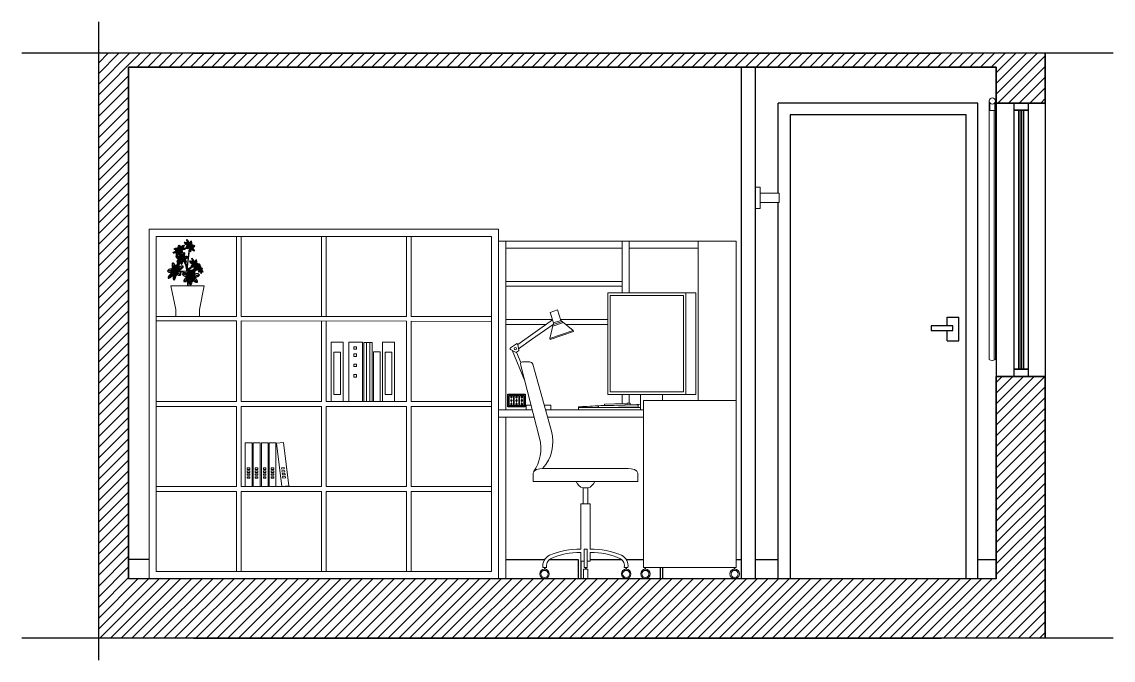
# Model space of a CAD drawing. Header units: millimetres. Extents: x 743 to 1845, y 1149 to 2111.
# Drawn here: x 1302.8 to 1761.7, y 1842.7 to 2111.1 of the extents above; entities that cross this region are included whole.
import ezdxf

# ---------------------------------------------------------------- set-up
doc = ezdxf.new("R2010")
doc.units = ezdxf.units.MM
for name, color, linetype, lineweight in [('arredo', 8, 'Continuous', 18), ('finestre', 130, 'Continuous', 35), ('MURI', 7, 'Continuous', 35), ('muri sottili', 161, 'Continuous', 25)]:
    doc.layers.add(name, color=color, linetype=linetype, lineweight=lineweight)
for name, color, linetype in [('IMPIANTO', 2, 'Continuous'), ('linee tratteggio', 6, 'Continuous'), ('pavimento', 51, 'Continuous'), ('PIANTE', 94, 'Continuous'), ('porte', 150, 'Continuous'), ('tessuti', 31, 'Continuous')]:
    doc.layers.add(name, color=color, linetype=linetype)

msp = doc.modelspace()

# ---------------------------------------------------------------- hatches: boundary and pattern name
at = {"layer": 'MURI'}
h = msp.add_hatch(dxfattribs=at)
h.set_pattern_fill('ANSI31', color=256)
h.paths.add_polyline_path([(1733.12, 1962.02), (1712.58, 1962.02), (1712.58, 1876.95), (1605.47, 1876.97), (1605.47, 1876.94), (1603.24, 1876.94), (1503.24, 1876.98), (1503.24, 1876.94), (1356.24, 1876.94), (1347.58, 1877.04), (1347.58, 2092.08), (1712.58, 2092.08), (1712.58, 2076.97), (1733.12, 2076.97), (1733.12, 2097.92), (1334.95, 2097.92), (1334.95, 1851.94), (1733.12, 1851.94)])

# ---------------------------------------------------------------- linework, layer by layer
at = {"layer": 'arredo', "lineweight": 20, "transparency": 33554687}
for p, q in [((1712.08, 2078.41), (1712.58, 2078.41)), ((1712.19, 2077.48), (1712.58, 2077.48))]:
    msp.add_line(p, q, dxfattribs=at)
at = {"layer": 'arredo'}
for p, q in [((1611.27, 2041.63), (1611.27, 2032.63)), ((1613.27, 2041.63), (1611.27, 2041.63)), ((1613.27, 2032.63), (1613.27, 2041.63)), ((1613.27, 2039.13), (1621.27, 2039.13)), ((1621.27, 2039.13), (1621.27, 2035.13)), ((1621.27, 2035.13), (1613.27, 2035.13)), ((1611.27, 2032.63), (1613.27, 2032.63)), ((1356.24, 2023.94), (1356.24, 2014.44)), ((1367.58, 2023.94), (1356.24, 2023.94)), ((1367.58, 2020.94), (1359.24, 2020.94)), ((1359.24, 2020.94), (1359.24, 2014.44)), ((1503.24, 2023.94), (1367.58, 2023.94)), ((1500.24, 2020.94), (1367.58, 2020.94)), ((1394.99, 2020.94), (1392.99, 2020.94)), ((1392.99, 2020.94), (1392.99, 1987.19)), ((1428.74, 2020.94), (1394.99, 2020.94)), ((1394.99, 2020.94), (1394.99, 1987.19)), ((1430.74, 2020.94), (1428.74, 2020.94)), ((1428.74, 2020.94), (1428.74, 1987.19)), ((1464.49, 2020.94), (1430.74, 2020.94)), ((1430.74, 2020.94), (1430.74, 1987.19)), ((1466.49, 2020.94), (1464.49, 2020.94)), ((1464.49, 2020.94), (1464.49, 1987.19)), ((1500.24, 2020.94), (1466.49, 2020.94)), ((1466.49, 2020.94), (1466.49, 1987.19)), ((1500.24, 1879.94), (1500.24, 2020.94)), ((1500.24, 2020.94), (1500.24, 1987.19)), ((1503.24, 2018.94), (1503.24, 2023.94)), ((1503.24, 1876.94), (1503.24, 2018.94)), ((1503.24, 2018.94), (1564.24, 2018.94)), ((1503.24, 2018.94), (1503.24, 2015.94)), ((1506.24, 1947.94), (1506.24, 2018.94)), ((1506.24, 2015.94), (1555.24, 2015.94)), ((1555.24, 2018.94), (1555.24, 1997.12)), ((1558.24, 2018.94), (1558.24, 1997.12)), ((1558.24, 2015.94), (1587.24, 2015.94)), ((1564.24, 2018.94), (1603.24, 2018.94)), ((1603.24, 2018.94), (1587.24, 2018.94)), ((1587.24, 2018.94), (1587.24, 1951.94)), ((1603.24, 1881.62), (1603.24, 2018.94)), ((1356.24, 2014.44), (1356.24, 1876.94)), ((1359.24, 2014.44), (1359.24, 1879.94)), ((1506.24, 1999.94), (1506.24, 2001.94)), ((1506.24, 2001.94), (1555.24, 2001.94)), ((1365.46, 2000.19), (1379.46, 2000.19)), ((1367.46, 1990.19), (1365.46, 2000.19)), ((1377.46, 1990.19), (1379.46, 2000.19)), ((1555.24, 1999.94), (1506.24, 1999.94)), ((1550.2, 1955.5), (1550.2, 1996.12)), ((1550.2, 1996.12), (1581, 1996.12)), ((1581, 1996.12), (1581, 1955.5)), ((1367.46, 1987.19), (1367.46, 1990.19)), ((1377.46, 1987.19), (1377.46, 1990.19)), ((1500.24, 1991.69), (1500.24, 1989.69)), ((1524.92, 1988.95), (1528.01, 1989.98)), ((1526.4, 1984.54), (1524.92, 1988.95)), ((1529.49, 1985.57), (1528.01, 1989.98)), ((1392.99, 1987.19), (1359.24, 1987.19)), ((1392.99, 1985.38), (1359.24, 1985.44)), ((1367.46, 1987.19), (1377.46, 1987.19)), ((1392.99, 1985.38), (1392.99, 1951.44)), ((1464.49, 1987.19), (1394.99, 1987.19)), ((1464.49, 1985.25), (1394.99, 1985.38)), ((1394.99, 1985.38), (1394.99, 1951.44)), ((1428.74, 1985.32), (1428.74, 1951.44)), ((1430.74, 1985.31), (1430.74, 1951.44)), ((1464.49, 1985.25), (1464.49, 1951.44)), ((1500.24, 1987.19), (1466.49, 1987.19)), ((1500.24, 1985.19), (1466.49, 1985.25)), ((1466.49, 1985.25), (1466.49, 1951.44)), ((1500.24, 1987.19), (1500.24, 1985.19)), ((1500.24, 1985.19), (1500.24, 1951.44)), ((1525.93, 1985.94), (1506.24, 1985.94)), ((1506.24, 1983.94), (1506.24, 1980.94)), ((1523.36, 1983.94), (1506.24, 1983.94)), ((1525.98, 1985.78), (1511.3, 1975.47)), ((1526.24, 1983.87), (1517.05, 1977.53)), ((1524.85, 1978.02), (1526.4, 1984.54)), ((1526.08, 1983.21), (1530.54, 1984.7)), ((1526.24, 1983.87), (1530.01, 1985.13)), ((1526.4, 1984.54), (1529.49, 1985.57)), ((1549.2, 1985.94), (1529.36, 1985.94)), ((1534.65, 1981.29), (1529.49, 1985.57)), ((1549.2, 1983.94), (1531.45, 1983.94)), ((1524.85, 1978.02), (1534.65, 1981.29)), ((1524.98, 1977.63), (1534.78, 1980.9)), ((1534.65, 1981.29), (1534.78, 1980.9)), ((1432.88, 1976.45), (1437.92, 1976.45)), ((1432.88, 1951.44), (1432.88, 1976.45)), ((1437.92, 1976.45), (1437.92, 1951.44)), ((1440.26, 1976.47), (1446.03, 1976.47)), ((1440.26, 1951.44), (1440.26, 1976.47)), ((1442.42, 1973.45), (1442.42, 1974.53)), ((1442.42, 1974.53), (1443.5, 1974.53)), ((1443.5, 1974.53), (1443.5, 1973.45)), ((1446.03, 1976.47), (1446.03, 1951.44)), ((1446.64, 1976.25), (1449.07, 1976.25)), ((1446.64, 1951.44), (1446.64, 1976.25)), ((1447.71, 1976.25), (1450.14, 1976.25)), ((1447.71, 1951.44), (1447.71, 1976.25)), ((1449.07, 1976.25), (1449.07, 1951.44)), ((1450.14, 1976.25), (1450.14, 1951.44)), ((1454.45, 1976.45), (1459.49, 1976.45)), ((1454.45, 1951.44), (1454.45, 1976.45)), ((1459.49, 1976.45), (1459.49, 1951.44)), ((1508.21, 1973.99), (1510.76, 1975.8)), ((1511.74, 1973.12), (1511.3, 1975.47)), ((1517.05, 1977.53), (1511.64, 1973.67)), ((1524.98, 1977.63), (1524.85, 1978.02)), ((1433.98, 1972.3), (1436.81, 1972.3)), ((1433.98, 1954.43), (1433.98, 1972.3)), ((1436.81, 1972.3), (1436.81, 1954.43)), ((1443.5, 1973.45), (1442.42, 1973.45)), ((1442.42, 1970.4), (1442.42, 1971.48)), ((1442.42, 1971.48), (1443.5, 1971.48)), ((1443.5, 1970.4), (1442.42, 1970.4)), ((1443.5, 1971.48), (1443.5, 1970.4)), ((1450.65, 1972.38), (1453.49, 1972.38)), ((1450.65, 1951.44), (1450.65, 1972.38)), ((1450.97, 1972.38), (1453.39, 1972.38)), ((1453.49, 1972.38), (1453.49, 1951.44)), ((1455.56, 1972.3), (1458.39, 1972.3)), ((1455.56, 1954.43), (1455.56, 1972.3)), ((1458.39, 1972.3), (1458.39, 1954.43)), ((1510.42, 1972.18), (1508.24, 1973.42)), ((1508.92, 1973.03), (1514.19, 1960.46)), ((1511.61, 1972.78), (1510.78, 1972.2)), ((1510.79, 1972.2), (1512.59, 1967.9)), ((1442.42, 1966.18), (1442.42, 1967.26)), ((1442.42, 1967.26), (1443.5, 1967.26)), ((1443.5, 1966.18), (1442.42, 1966.18)), ((1443.5, 1967.26), (1443.5, 1966.18)), ((1512.34, 1967.66), (1512.34, 1967.66)), ((1520.45, 1936.04), (1512.59, 1966.69)), ((1513.34, 1968.16), (1516.34, 1968.16)), ((1517.61, 1967.2), (1525.51, 1939.06)), ((1442.42, 1961.78), (1442.42, 1962.86)), ((1442.42, 1962.86), (1443.5, 1962.86)), ((1443.5, 1961.78), (1442.42, 1961.78)), ((1443.5, 1962.86), (1443.5, 1961.78)), ((1500.24, 1960.44), (1500.24, 1958.44)), ((1550.2, 1955.5), (1581, 1955.5)), ((1392.99, 1951.44), (1359.24, 1951.44)), ((1428.74, 1951.44), (1394.99, 1951.44)), ((1464.49, 1951.44), (1430.74, 1951.44)), ((1437.92, 1951.44), (1432.88, 1951.44)), ((1436.81, 1954.43), (1433.98, 1954.43)), ((1446.03, 1951.44), (1440.26, 1951.44)), ((1449.07, 1951.44), (1446.64, 1951.44)), ((1450.14, 1951.44), (1447.71, 1951.44)), ((1453.49, 1951.44), (1450.65, 1951.44)), ((1459.49, 1951.44), (1454.45, 1951.44)), ((1458.39, 1954.43), (1455.56, 1954.43)), ((1500.24, 1951.44), (1466.49, 1951.44)), ((1500.24, 1951.44), (1500.24, 1949.44)), ((1556.52, 1950.71), (1547.83, 1950.41)), ((1555.24, 1954.5), (1555.24, 1950.67)), ((1556.52, 1950.71), (1556.52, 1950.01)), ((1558.54, 1950.77), (1557.24, 1950.74)), ((1557.24, 1950.74), (1557.24, 1950.03)), ((1558.24, 1954.5), (1558.24, 1950.76)), ((1558.54, 1950.77), (1558.54, 1950.05)), ((1564.24, 1881.62), (1564.24, 1951.94)), ((1564.24, 1951.94), (1603.24, 1951.94)), ((1392.99, 1949.44), (1359.24, 1949.44)), ((1392.99, 1949.44), (1392.99, 1915.69)), ((1428.74, 1949.44), (1394.99, 1949.44)), ((1394.99, 1949.44), (1394.99, 1915.69)), ((1428.74, 1949.44), (1428.74, 1915.69)), ((1464.49, 1949.44), (1430.74, 1949.44)), ((1430.74, 1949.44), (1430.74, 1915.69)), ((1464.49, 1949.44), (1464.49, 1915.69)), ((1500.24, 1949.44), (1466.49, 1949.44)), ((1466.49, 1949.44), (1466.49, 1915.69)), ((1500.24, 1949.44), (1500.24, 1915.69)), ((1517.4, 1947.94), (1503.24, 1947.94)), ((1503.24, 1947.94), (1503.24, 1944.94)), ((1503.24, 1947.94), (1506.24, 1947.94)), ((1506.24, 1947.94), (1506.24, 1949.94)), ((1514.85, 1947.94), (1514.85, 1949.94)), ((1514.85, 1949.94), (1516.89, 1949.94)), ((1522.46, 1949.94), (1525.19, 1949.94)), ((1564.24, 1947.94), (1523.02, 1947.94)), ((1525.19, 1949.94), (1525.19, 1947.94)), ((1536.82, 1948.99), (1545.2, 1948.99)), ((1536.82, 1948.99), (1536.82, 1947.94)), ((1545.2, 1948.99), (1545.2, 1949.71)), ((1545.33, 1948.99), (1545.33, 1949.72)), ((1562.01, 1949.27), (1545.33, 1948.99)), ((1560.45, 1948.99), (1545.33, 1948.99)), ((1562.94, 1948.99), (1545.33, 1948.99)), ((1547.83, 1950.41), (1547.83, 1949.77)), ((1559.84, 1950.07), (1562.94, 1950.43)), ((1562.01, 1950.1), (1562.01, 1949.27)), ((1562.94, 1950.43), (1562.94, 1947.94)), ((1503.24, 1944.94), (1518.17, 1944.94)), ((1506.24, 1944.94), (1506.24, 1876.94)), ((1523.86, 1944.94), (1564.24, 1944.94)), ((1399.65, 1934.08), (1396.73, 1934.08)), ((1396.73, 1934.08), (1396.73, 1915.69)), ((1399.65, 1915.69), (1399.65, 1934.08)), ((1403.03, 1934.08), (1400.11, 1934.08)), ((1400.11, 1934.08), (1400.11, 1915.69)), ((1403.03, 1915.69), (1403.03, 1934.08)), ((1406.41, 1934.08), (1403.49, 1934.08)), ((1403.49, 1934.08), (1403.49, 1915.69)), ((1406.41, 1915.69), (1406.41, 1934.08)), ((1409.64, 1934.08), (1406.72, 1934.08)), ((1406.72, 1934.08), (1406.72, 1915.69)), ((1409.64, 1915.69), (1409.64, 1934.08)), ((1412.81, 1934.29), (1409.91, 1933.95)), ((1409.91, 1933.95), (1412.08, 1915.69)), ((1414.98, 1916.03), (1412.81, 1934.29)), ((1500.24, 1929.19), (1500.24, 1927.19)), ((1557.8, 1923.3), (1521.8, 1923.3)), ((1517.8, 1917.8), (1517.8, 1921.3)), ((1561.8, 1921.3), (1561.8, 1917.8)), ((1392.99, 1915.69), (1359.24, 1915.69)), ((1428.74, 1915.69), (1394.99, 1915.69)), ((1396.73, 1915.69), (1399.65, 1915.69)), ((1400.11, 1915.69), (1403.03, 1915.69)), ((1403.49, 1915.69), (1406.41, 1915.69)), ((1406.72, 1915.69), (1409.64, 1915.69)), ((1412.08, 1915.69), (1414.98, 1916.03)), ((1464.49, 1915.69), (1430.74, 1915.69)), ((1500.24, 1915.69), (1466.49, 1915.69)), ((1500.24, 1915.69), (1500.24, 1913.69)), ((1517.8, 1917.8), (1561.8, 1917.8)), ((1541.8, 1917.8), (1537.8, 1917.8)), ((1540.8, 1915.13), (1538.8, 1915.13)), ((1538.8, 1915.13), (1538.8, 1908.41)), ((1540.8, 1908.41), (1540.8, 1915.13)), ((1561.8, 1917.8), (1541.8, 1917.8)), ((1561.8, 1917.8), (1559.3, 1917.8)), ((1392.99, 1913.69), (1359.24, 1913.69)), ((1392.99, 1913.69), (1392.99, 1879.94)), ((1428.74, 1913.69), (1394.99, 1913.69)), ((1394.99, 1913.69), (1394.99, 1879.94)), ((1428.74, 1913.69), (1428.74, 1879.94)), ((1464.49, 1913.69), (1430.74, 1913.69)), ((1430.74, 1913.69), (1430.74, 1879.94)), ((1464.49, 1913.69), (1464.49, 1879.94)), ((1500.24, 1913.69), (1466.49, 1913.69)), ((1466.49, 1913.69), (1466.49, 1879.94)), ((1537.8, 1908.41), (1537.8, 1889.42)), ((1541.8, 1908.41), (1537.8, 1908.41)), ((1541.8, 1908.41), (1539.8, 1908.41)), ((1541.8, 1908.41), (1540.8, 1908.41)), ((1541.8, 1908.41), (1541.8, 1889.42)), ((1537.8, 1887.94), (1537.8, 1884.4)), ((1539.27, 1889.42), (1539.27, 1881.62)), ((1539.27, 1889.42), (1540.54, 1889.42)), ((1540.54, 1881.62), (1540.54, 1889.42)), ((1541.8, 1887.94), (1541.8, 1884.4)), ((1537.8, 1884.4), (1539.27, 1884.4)), ((1540.54, 1884.4), (1541.8, 1884.4)), ((1500.24, 1879.94), (1359.24, 1879.94)), ((1503.24, 1876.94), (1503.24, 1879.94)), ((1521.9, 1881.62), (1523.48, 1881.62)), ((1522.81, 1881.62), (1522.51, 1881.62)), ((1522.51, 1881.62), (1522.51, 1880.98)), ((1522.81, 1881.62), (1522.81, 1880.98)), ((1523.48, 1881.62), (1523.05, 1881.62)), ((1540.84, 1880.98), (1538.97, 1880.98)), ((1538.97, 1880.98), (1538.97, 1876.93)), ((1539.27, 1881.62), (1540.54, 1881.62)), ((1539.75, 1880.98), (1539.75, 1881.62)), ((1540.05, 1880.98), (1539.75, 1880.98)), ((1540.05, 1881.62), (1540.05, 1880.98)), ((1540.84, 1876.93), (1540.84, 1880.98)), ((1557.6, 1881.62), (1556.13, 1881.62)), ((1556.72, 1881.62), (1556.72, 1880.98)), ((1556.72, 1881.62), (1557.02, 1881.62)), ((1557.02, 1881.62), (1557.02, 1880.97)), ((1564.24, 1881.62), (1603.24, 1881.62)), ((1564.81, 1881.62), (1564.81, 1880.98)), ((1564.81, 1881.62), (1565.11, 1881.62)), ((1565.11, 1881.62), (1565.11, 1880.97)), ((1602.35, 1881.62), (1602.35, 1880.98)), ((1602.35, 1881.62), (1602.65, 1881.62)), ((1602.65, 1881.62), (1602.65, 1880.97)), ((1503.24, 1876.94), (1356.24, 1876.94)), ((1356.24, 1876.94), (1359.24, 1876.94)), ((1605.47, 1876.94), (1603.24, 1876.94))]:
    msp.add_line(p, q, dxfattribs=at)
at = {"layer": 'arredo', "linetype": 'Continuous'}
for p, q in [((1582, 1997.12), (1582, 1954.5)), ((1562.94, 1947.94), (1562.94, 1954.5)), ((1572.24, 1951.94), (1572.24, 1954.5))]:
    msp.add_line(p, q, dxfattribs=at)
msp.add_lwpolyline([(1549.2, 1997.12), (1586.2, 1997.12), (1586.2, 1954.5), (1549.2, 1954.5)], close=True, dxfattribs=at)
at = {"layer": 'arredo'}
for points in [[(1397.57, 1923.56), (1397.57, 1922.96), (1398.67, 1922.96), (1398.67, 1923.56)], [(1400.95, 1923.56), (1400.95, 1922.96), (1402.05, 1922.96), (1402.05, 1923.56)], [(1404.33, 1923.56), (1404.33, 1922.96), (1405.44, 1922.96), (1405.44, 1923.56)], [(1407.56, 1923.56), (1407.56, 1922.96), (1408.67, 1922.96), (1408.67, 1923.56)], [(1411.98, 1923.6), (1412.06, 1923.01), (1413.15, 1923.14), (1413.08, 1923.73)], [(1397.57, 1922.27), (1397.57, 1921.67), (1398.67, 1921.67), (1398.67, 1922.27)], [(1397.57, 1921.12), (1397.57, 1920.52), (1398.67, 1920.52), (1398.67, 1921.12)], [(1397.57, 1919.83), (1397.57, 1919.23), (1398.67, 1919.23), (1398.67, 1919.83)], [(1400.95, 1922.27), (1400.95, 1921.67), (1402.05, 1921.67), (1402.05, 1922.27)], [(1400.95, 1921.12), (1400.95, 1920.52), (1402.05, 1920.52), (1402.05, 1921.12)], [(1400.95, 1919.83), (1400.95, 1919.23), (1402.05, 1919.23), (1402.05, 1919.83)], [(1404.33, 1922.27), (1404.33, 1921.67), (1405.44, 1921.67), (1405.44, 1922.27)], [(1404.33, 1921.12), (1404.33, 1920.52), (1405.44, 1920.52), (1405.44, 1921.12)], [(1404.33, 1919.83), (1404.33, 1919.23), (1405.44, 1919.23), (1405.44, 1919.83)], [(1407.56, 1922.27), (1407.56, 1921.67), (1408.67, 1921.67), (1408.67, 1922.27)], [(1407.56, 1921.12), (1407.56, 1920.52), (1408.67, 1920.52), (1408.67, 1921.12)], [(1407.56, 1919.83), (1407.56, 1919.23), (1408.67, 1919.23), (1408.67, 1919.83)], [(1412.14, 1922.32), (1412.21, 1921.73), (1413.3, 1921.86), (1413.23, 1922.45)], [(1412.27, 1921.18), (1412.34, 1920.59), (1413.44, 1920.72), (1413.37, 1921.31)], [(1412.42, 1919.9), (1412.5, 1919.31), (1413.59, 1919.44), (1413.52, 1920.03)]]:
    msp.add_lwpolyline(points, close=True, dxfattribs=at)
at = {"layer": 'arredo', "lineweight": 20, "transparency": 33554687}
for radius in [1.32, 0.00848]:
    msp.add_circle((1710.88, 2077.89), radius, dxfattribs=at)
at = {"layer": 'arredo'}
for centre, radius in [((1510.29, 1973.73), 0.449), ((1522.56, 1878.98), 2), ((1522.56, 1878.98), 1.5), ((1556.92, 1878.98), 2), ((1556.92, 1878.98), 1.5), ((1565.01, 1878.98), 2), ((1565.01, 1878.98), 1.5), ((1602.55, 1878.98), 2), ((1602.55, 1878.98), 1.5)]:
    msp.add_circle(centre, radius, dxfattribs=at)
for centre, radius, start, end in [((1508.41, 1973.71), 0.336, 125.4613, 240.3813), ((1510.95, 1975.51), 0.35, 353.8197, 124.5322), ((1510.59, 1972.47), 0.336, 240.3813, 305.4613), ((1511.41, 1973.06), 0.336, 305.4613, 10.5413), ((1509.03, 1934.63), 17.06, 318.3798, 15.0613), ((1504.5, 1931.61), 16.56, 324.2891, 15.4943), ((1540.09, 1919.39), 4.45, 200.9929, 253.1305), ((1539.51, 1919.39), 4.45, 286.8695, 339.0071), ((1526.94, 1882.32), 5.09, 116.7812, 187.8935), ((1537.67, 1855.03), 34.4, 89.7873, 112.2516), ((1536.7, 1860.46), 27.51, 87.6976, 114.9761), ((1541.93, 1855.03), 34.4, 67.7484, 90.2127), ((1542.91, 1860.46), 27.51, 65.0239, 92.3024), ((1552.85, 1882.51), 4.84, 349.4784, 64.1508), ((1527.22, 1882.26), 3.8, 124.2453, 189.5846), ((1552.39, 1882.26), 3.8, 350.4154, 55.7547)]:
    msp.add_arc(centre, radius, start, end, dxfattribs=at)
for points in [[(1513.34, 1968.16), (1512.6, 1968.16), (1512.28, 1967.89), (1512.59, 1966.69)], [(1517.61, 1967.2), (1517.47, 1967.71), (1516.87, 1968.16), (1516.34, 1968.16)], [(1521.8, 1923.3), (1520.31, 1923.3), (1517.8, 1922.79), (1517.8, 1921.3)], [(1561.8, 1921.3), (1561.8, 1922.79), (1559.29, 1923.3), (1557.8, 1923.3)]]:
    msp.add_open_spline(points, degree=3, dxfattribs=at)
for points in [[(1545.2, 1949.71), (1543.83, 1949.64), (1539.44, 1949.36), (1537.74, 1949.31), (1537.09, 1949.27), (1536.82, 1949.14), (1536.82, 1948.99)], [(1562.01, 1950.1), (1555.63, 1949.99), (1549.3, 1949.81), (1545.33, 1949.72)]]:
    msp.add_spline(points, degree=3, dxfattribs=at)
at = {"layer": 'finestre'}
for p, q in [((1719.99, 2073.97), (1725.99, 2073.97)), ((1721.99, 1965.02), (1721.99, 2073.97)), ((1722.99, 1965.02), (1722.99, 2073.97)), ((1723.99, 1965.02), (1723.99, 2073.97)), ((1719.99, 1965.02), (1725.99, 1965.02))]:
    msp.add_line(p, q, dxfattribs=at)
at = {"layer": 'IMPIANTO'}
for points in [[(1507.12, 1954.58), (1514.48, 1954.58), (1514.48, 1949.23), (1507.12, 1949.23)], [(1507.64, 1954.03), (1509.54, 1954.03), (1509.54, 1949.73), (1507.64, 1949.73)], [(1509.84, 1954.03), (1511.73, 1954.03), (1511.73, 1949.73), (1509.84, 1949.73)], [(1512.02, 1954.03), (1513.92, 1954.03), (1513.92, 1949.73), (1512.02, 1949.73)]]:
    msp.add_lwpolyline(points, close=True, dxfattribs=at)
for centre, start, end in [((1508.63, 1953.36), 113.3666, 246.2003), ((1508.63, 1951.89), 113.3666, 246.2003), ((1508.63, 1950.39), 113.3666, 246.2003), ((1508.63, 1953.36), 294.3243, 66.1088), ((1508.63, 1951.89), 294.3243, 66.1088), ((1508.63, 1950.39), 294.3243, 66.1088), ((1510.82, 1953.36), 113.3666, 246.2003), ((1510.82, 1951.89), 113.3666, 246.2003), ((1510.82, 1950.39), 113.3666, 246.2003), ((1510.82, 1953.36), 294.3243, 66.1088), ((1510.82, 1951.89), 294.3243, 66.1088), ((1510.82, 1950.39), 294.3243, 66.1088), ((1513.01, 1953.36), 113.3666, 246.2003), ((1513.01, 1951.89), 113.3666, 246.2003), ((1513.01, 1950.39), 113.3666, 246.2003), ((1513.01, 1953.36), 294.3243, 66.1088), ((1513.01, 1951.89), 294.3243, 66.1088), ((1513.01, 1950.39), 294.3243, 66.1088)]:
    msp.add_arc(centre, 0.287, start, end, dxfattribs=at)
for centre, start_param, end_param in [((1508.63, 1953.36), 5.42058, 7.142383), ((1508.63, 1953.36), 8.545266, 10.307697), ((1508.63, 1951.89), 5.42058, 7.142383), ((1508.63, 1951.89), 8.545266, 10.307697), ((1508.63, 1950.38), 5.42058, 7.142383), ((1510.82, 1953.36), 8.545266, 10.307697), ((1510.82, 1951.89), 8.545266, 10.307697), ((1510.82, 1953.36), 5.42058, 7.142383), ((1510.82, 1951.89), 5.42058, 7.142383), ((1510.82, 1950.38), 5.42058, 7.142383), ((1513.01, 1953.36), 5.42058, 7.142383), ((1513.01, 1953.36), 8.545266, 10.307697), ((1513.01, 1951.89), 5.42058, 7.142383), ((1513.01, 1951.89), 8.545266, 10.307697), ((1513.01, 1950.38), 5.42058, 7.142383), ((1508.63, 1950.38), 8.545266, 10.307697), ((1510.82, 1950.38), 8.545266, 10.307697), ((1513.01, 1950.38), 8.545266, 10.307697)]:
    msp.add_ellipse(centre, major_axis=(0, 0.408), ratio=0.372094, start_param=start_param, end_param=end_param, dxfattribs=at)
at = {"layer": 'linee tratteggio'}
for p, q in [((1334.95, 2111.15), (1334.95, 1842.72)), ((1374.91, 2097.93), (1302.76, 2097.93)), ((1761.72, 2097.93), (1689.57, 2097.93)), ((1374.91, 1851.94), (1302.76, 1851.94)), ((1761.72, 1851.94), (1689.57, 1851.94))]:
    msp.add_line(p, q, dxfattribs=at)
at = {"layer": 'MURI'}
for p, q in [((1374.91, 2097.93), (1689.57, 2097.92)), ((1733.12, 2097.92), (1733.12, 2076.97)), ((1712.58, 2092.08), (1347.58, 2092.08)), ((1712.58, 2092.08), (1712.58, 2076.97)), ((1712.58, 2076.97), (1733.12, 2076.97)), ((1712.58, 1876.94), (1712.58, 1962.02)), ((1712.58, 1962.02), (1733.12, 1962.02)), ((1733.12, 1962.02), (1733.12, 1851.94)), ((1347.58, 1877.04), (1712.58, 1876.95)), ((1689.57, 1851.94), (1374.91, 1851.94))]:
    msp.add_line(p, q, dxfattribs=at)
msp.add_lwpolyline([(1347.58, 1876.94), (1347.58, 2092.08)], dxfattribs=at)
at = {"layer": 'muri sottili'}
for p, q in [((1605.47, 1876.94), (1605.47, 2092.08)), ((1611.27, 1876.94), (1611.27, 2092.08)), ((1712.58, 2076.97), (1712.58, 1962.02)), ((1719.99, 2076.97), (1719.99, 1962.02)), ((1725.99, 2076.97), (1725.99, 1962.02)), ((1733.12, 2076.97), (1733.12, 1962.02))]:
    msp.add_line(p, q, dxfattribs=at)
at = {"layer": 'pavimento'}
for p, q in [((1356.24, 1885.03), (1347.58, 1885.03)), ((1522.6, 1884.97), (1506.24, 1884.97)), ((1536.87, 1884.97), (1524.57, 1884.97)), ((1536.87, 1876.97), (1536.87, 1884.97)), ((1537.87, 1884.4), (1537.87, 1877)), ((1555.04, 1884.97), (1541.8, 1884.97)), ((1564.24, 1884.97), (1557.01, 1884.97)), ((1605.47, 1884.97), (1603.24, 1884.97)), ((1620.84, 1884.95), (1611.27, 1884.95)), ((1712.58, 1884.95), (1704.84, 1884.95)), ((1571.17, 1881.62), (1571.17, 1876.99)), ((1572.17, 1881.62), (1572.17, 1876.99))]:
    msp.add_line(p, q, dxfattribs=at)
at = {"layer": 'PIANTE'}
for p, q in [((1373.37, 2016.97), (1372.11, 2019.58)), ((1368.99, 2015.24), (1366.41, 2013.82)), ((1368.99, 2015.24), (1366.89, 2015.75)), ((1368.99, 2015.24), (1367.43, 2014.94)), ((1368.99, 2015.24), (1367.76, 2014)), ((1368.99, 2015.24), (1367.87, 2012.95)), ((1368.99, 2015.24), (1368.28, 2016.1)), ((1368.99, 2015.24), (1368.95, 2017.3)), ((1368.99, 2015.24), (1371.03, 2017.29)), ((1368.99, 2015.24), (1369.66, 2016.61)), ((1368.99, 2015.24), (1370.53, 2016.09)), ((1368.99, 2015.24), (1371.58, 2015.73)), ((1368.99, 2015.24), (1370.24, 2014.92)), ((1368.99, 2015.24), (1369.01, 2014)), ((1368.99, 2015.24), (1370.17, 2013.8)), ((1373.37, 2016.97), (1371.09, 2018.29)), ((1373.37, 2016.97), (1371.79, 2016)), ((1373.37, 2016.97), (1372.08, 2017.09)), ((1373.37, 2016.97), (1372.19, 2018.28)), ((1373.37, 2016.97), (1372.95, 2015.81)), ((1373.37, 2016.97), (1373.19, 2018.49)), ((1373.37, 2016.97), (1374.08, 2018.91)), ((1373.37, 2016.97), (1374.32, 2017.55)), ((1373.37, 2016.97), (1373.68, 2014.44)), ((1373.37, 2016.97), (1375.52, 2016.78)), ((1373.37, 2016.97), (1375.34, 2014.79)), ((1373.37, 2016.97), (1374.74, 2016.18)), ((1373.37, 2016.97), (1374.13, 2015.4)), ((1367.24, 2006.5), (1369.15, 2010.47)), ((1375.54, 2009.12), (1373.26, 2010.44)), ((1375.54, 2009.12), (1374.28, 2011.74)), ((1375.54, 2009.12), (1374.36, 2010.43)), ((1375.54, 2009.12), (1375.36, 2010.64)), ((1375.54, 2009.12), (1376.25, 2011.06)), ((1367.24, 2006.5), (1363.99, 2006.5)), ((1367.24, 2006.5), (1364.26, 2003.31)), ((1367.24, 2006.5), (1365.16, 2005.44)), ((1367.24, 2006.5), (1365.8, 2007.56)), ((1367.24, 2006.5), (1366.09, 2004.12)), ((1367.24, 2006.5), (1366.17, 2009.69)), ((1367.24, 2006.5), (1366.76, 2002.53)), ((1367.24, 2006.5), (1367.52, 2008.89)), ((1367.24, 2006.5), (1369.03, 2008.41)), ((1367.24, 2006.5), (1370.69, 2008.27)), ((1367.24, 2006.5), (1367.87, 2004.59)), ((1367.24, 2006.5), (1369.18, 2006.5)), ((1367.24, 2006.5), (1369.63, 2004.73)), ((1375.54, 2009.12), (1373.96, 2008.15)), ((1375.54, 2009.12), (1374.25, 2009.24)), ((1375.54, 2009.12), (1375.12, 2007.96)), ((1375.54, 2009.12), (1376.49, 2009.7)), ((1375.54, 2009.12), (1375.85, 2006.59)), ((1375.54, 2009.12), (1377.69, 2008.93)), ((1375.54, 2009.12), (1377.51, 2006.94)), ((1375.54, 2009.12), (1376.91, 2008.33)), ((1375.54, 2009.12), (1376.3, 2007.55)), ((1377.73, 2007.08), (1376.47, 2007.46)), ((1377.73, 2007.08), (1376.77, 2008.65)), ((1377.73, 2007.08), (1376.99, 2007.73)), ((1377.73, 2007.08), (1377.1, 2006.84)), ((1377.73, 2007.08), (1377.11, 2005.99)), ((1377.73, 2007.08), (1377.43, 2008.13)), ((1377.73, 2007.08), (1377.69, 2006.14)), ((1377.73, 2007.08), (1377.8, 2008.66)), ((1377.73, 2007.08), (1378.1, 2007.74)), ((1377.73, 2007.08), (1378.77, 2007.48)), ((1377.73, 2007.08), (1378.49, 2006.86)), ((1377.73, 2007.08), (1378.96, 2006)), ((1377.73, 2007.08), (1378.22, 2005.34)), ((1377.73, 2007.08), (1378.3, 2006.14))]:
    msp.add_line(p, q, dxfattribs=at)
msp.add_lwpolyline([(1372.77, 2000.19), (1372.77, 2006.21), (1378.17, 2007.08), (1372.77, 2006.5), (1375.69, 2009.27), (1372.34, 2006.65), (1373.47, 2017.23), (1372.24, 2008.47), (1368.99, 2015.24), (1371.61, 2008.98), (1372.19, 2006.21), (1367.24, 2006.5), (1372.48, 2005.63), (1372.41, 2000.19)], dxfattribs=at)
for points in [[(1370.04, 2011.75), (1367.54, 2012.44, 0.477945), (1369.23, 2011.97, 0.477945), (1367.54, 2012.44)], [(1370.04, 2011.75), (1367.94, 2010.22, 0.477945), (1369.36, 2011.25, 0.477945), (1367.94, 2010.22)], [(1370.04, 2011.75), (1368.51, 2011.47, 0.477945), (1369.54, 2011.66, 0.477945), (1368.51, 2011.47)], [(1370.04, 2011.75), (1368.87, 2012.77, 0.477945), (1369.66, 2012.08, 0.477945), (1368.87, 2012.77)], [(1370.04, 2011.75), (1369.02, 2014.14, 0.477945), (1369.71, 2012.52, 0.477945), (1369.02, 2014.14)], [(1370.04, 2011.75), (1369.3, 2010.38, 0.477945), (1369.8, 2011.3, 0.477945), (1369.3, 2010.38)], [(1370.04, 2011.75), (1369.92, 2009.15, 0.477945), (1370, 2010.91, 0.477945), (1369.92, 2009.15)], [(1370.04, 2011.75), (1370.11, 2013.3, 0.477945), (1370.06, 2012.25, 0.477945), (1370.11, 2013.3)], [(1370.04, 2011.75), (1371.27, 2014.03, 0.477945), (1370.44, 2012.49, 0.477945), (1371.27, 2014.03)], [(1370.04, 2011.75), (1371.3, 2012.66, 0.477945), (1370.45, 2012.04, 0.477945), (1371.3, 2012.66)], [(1370.04, 2011.75), (1372.59, 2012.21, 0.477945), (1370.86, 2011.9, 0.477945), (1372.59, 2012.21)], [(1370.04, 2011.75), (1370.65, 2010.31, 0.477945), (1370.24, 2011.28, 0.477945), (1370.65, 2010.31)], [(1370.04, 2011.75), (1372, 2010.04, 0.477945), (1370.67, 2011.2, 0.477945), (1372, 2010.04)], [(1370.04, 2011.75), (1371.54, 2011.33, 0.477945), (1370.52, 2011.61, 0.477945), (1371.54, 2011.33)], [(1373.83, 2004.12), (1372.37, 2007.53, 0.477945), (1373.36, 2005.22, 0.477945), (1372.37, 2007.53)], [(1373.83, 2004.12), (1373.93, 2006.34, 0.477945), (1373.86, 2004.84, 0.477945), (1373.93, 2006.34)], [(1373.83, 2004.12), (1375.59, 2007.39, 0.477945), (1374.4, 2005.17, 0.477945), (1375.59, 2007.39)], [(1373.83, 2004.12), (1370.26, 2005.11, 0.477945), (1372.68, 2004.44, 0.477945), (1370.26, 2005.11)], [(1373.83, 2004.12), (1370.83, 2001.94, 0.477945), (1372.86, 2003.41, 0.477945), (1370.83, 2001.94)], [(1373.83, 2004.12), (1371.64, 2003.72, 0.477945), (1373.12, 2003.99, 0.477945), (1371.64, 2003.72)], [(1373.83, 2004.12), (1372.16, 2005.58, 0.477945), (1373.29, 2004.59, 0.477945), (1372.16, 2005.58)], [(1373.83, 2004.12), (1372.78, 2002.16, 0.477945), (1373.49, 2003.48, 0.477945), (1372.78, 2002.16)], [(1373.83, 2004.12), (1373.67, 2000.41, 0.477945), (1373.78, 2002.92, 0.477945), (1373.67, 2000.41)], [(1373.83, 2004.12), (1375.63, 2005.43, 0.477945), (1374.41, 2004.54, 0.477945), (1375.63, 2005.43)], [(1373.83, 2004.12), (1377.48, 2004.78, 0.477945), (1375.01, 2004.33, 0.477945), (1377.48, 2004.78)], [(1373.83, 2004.12), (1374.71, 2002.07, 0.477945), (1374.11, 2003.46, 0.477945), (1374.71, 2002.07)], [(1373.83, 2004.12), (1376.63, 2001.68, 0.477945), (1374.73, 2003.33, 0.477945), (1376.63, 2001.68)], [(1373.83, 2004.12), (1375.98, 2003.53, 0.477945), (1374.53, 2003.93, 0.477945), (1375.98, 2003.53)]]:
    msp.add_lwpolyline(points, format="xyb", dxfattribs=at)
for centre, major_axis, ratio, start_param, end_param in [((1373.06, 2018.81), (-0.75, 1.05), 0.625, 0.409662, 2.193056), ((1372.01, 2018.59), (-0.75, 1.05), 0.625, 3.551255, 5.334649), ((1371.8, 2017.22), (-0.75, 1.05), 0.625, 4.448853, 6.232247), ((1371.92, 2018.47), (-0.75, 1.05), 0.625, 1.30726, 3.090654), ((1372.78, 2015.66), (-0.75, 1.05), 0.625, -0.936735, 0.846659), ((1371.87, 2017), (-0.75, 1.05), 0.625, 2.204858, 3.988252), ((1372.65, 2016.62), (-0.451, 0.63), 0.625, -1.385533, 0.39786), ((1372.39, 2017.48), (-0.451, 0.63), 0.625, 1.756059, 3.539453), ((1372.78, 2018.08), (-0.451, 0.63), 0.625, 0.858461, 2.641855), ((1372.4, 2017.59), (-0.451, 0.63), 0.625, 4.000054, 5.783448), ((1373.45, 2015.91), (-0.451, 0.63), 0.625, -0.487936, 1.295458), ((1372.73, 2016.49), (-0.451, 0.63), 0.625, 2.653657, 4.437051), ((1373.62, 2017.85), (-0.451, 0.63), 0.625, -0.039137, 1.744257), ((1374.2, 2015.09), (-0.75, 1.05), 0.625, -0.039137, 1.744257), ((1372.88, 2018.1), (-0.451, 0.63), 0.625, 3.102456, 4.88585), ((1374.44, 2017.76), (-0.75, 1.05), 0.625, -0.487936, 1.295458), ((1372.95, 2015.51), (-0.75, 1.05), 0.625, 3.102456, 4.88585), ((1374.19, 2016), (-0.451, 0.63), 0.625, 0.409662, 2.193056), ((1373.24, 2018.75), (-0.75, 1.05), 0.625, 2.653657, 4.437051), ((1373.56, 2015.87), (-0.451, 0.63), 0.625, 3.551255, 5.334649), ((1374.27, 2016.95), (-0.451, 0.63), 0.625, -0.936735, 0.846659), ((1373.73, 2017.76), (-0.451, 0.63), 0.625, 2.204858, 3.988252), ((1374.24, 2016.07), (-0.451, 0.63), 0.625, 4.448853, 6.232247), ((1374.31, 2016.82), (-0.451, 0.63), 0.625, 1.30726, 3.090654), ((1374.35, 2015.12), (-0.75, 1.05), 0.625, 4.000054, 5.783448), ((1374.99, 2015.93), (-0.75, 1.05), 0.625, 0.858461, 2.641855), ((1375.01, 2016.12), (-0.75, 1.05), 0.625, -1.385533, 0.39786), ((1374.57, 2017.56), (-0.75, 1.05), 0.625, 1.756059, 3.539453), ((1369.29, 2008.88), (1.05, 1.63), 0.666667, 0.858461, 2.641855), ((1367.72, 2009.38), (1.05, 1.63), 0.666667, 4.000054, 5.783448), ((1373.98, 2009.37), (-0.75, 1.05), 0.625, 4.448853, 6.232247), ((1374.09, 2010.62), (-0.75, 1.05), 0.625, 1.30726, 3.090654), ((1375.23, 2010.96), (-0.75, 1.05), 0.625, 0.409662, 2.193056), ((1374.18, 2010.74), (-0.75, 1.05), 0.625, 3.551255, 5.334649), ((1374.95, 2010.23), (-0.451, 0.63), 0.625, 0.858461, 2.641855), ((1374.57, 2009.74), (-0.451, 0.63), 0.625, 4.000054, 5.783448), ((1375.79, 2010), (-0.451, 0.63), 0.625, -0.039137, 1.744257), ((1375.05, 2010.25), (-0.451, 0.63), 0.625, 3.102456, 4.88585), ((1376.61, 2009.91), (-0.75, 1.05), 0.625, -0.487936, 1.295458), ((1375.42, 2010.9), (-0.75, 1.05), 0.625, 2.653657, 4.437051), ((1364.76, 2005.39), (1.05, 1.63), 0.666667, -0.487936, 1.295458), ((1365.43, 2007.61), (1.05, 1.63), 0.666667, 2.653657, 4.437051), ((1365.92, 2005.2), (0.627, 0.979), 0.666667, -0.039137, 1.744257), ((1365.82, 2006.4), (0.627, 0.979), 0.666667, 3.102456, 4.88585), ((1366.7, 2007.8), (0.627, 0.979), 0.666667, 2.204858, 3.988252), ((1365.88, 2006.6), (0.627, 0.979), 0.666667, -0.936735, 0.846659), ((1367.44, 2009.3), (1.05, 1.63), 0.666667, 1.756059, 3.539453), ((1366.95, 2004.77), (0.627, 0.979), 0.666667, 0.858461, 2.641855), ((1366, 2005.07), (0.627, 0.979), 0.666667, 4.000054, 5.783448), ((1365.63, 2007.91), (1.05, 1.63), 0.666667, -1.385533, 0.39786), ((1367.99, 2008.23), (0.627, 0.979), 0.666667, 1.30726, 3.090654), ((1368.2, 2005.65), (0.627, 0.979), 0.666667, 1.756059, 3.539453), ((1366.86, 2007.93), (0.627, 0.979), 0.666667, 4.448853, 6.232247), ((1367.12, 2004.82), (0.627, 0.979), 0.666667, -1.385533, 0.39786), ((1368.71, 2007.35), (0.627, 0.979), 0.666667, 0.409662, 2.193056), ((1368.13, 2008.18), (0.627, 0.979), 0.666667, 3.551255, 5.334649), ((1368.32, 2005.83), (0.627, 0.979), 0.666667, -0.487936, 1.295458), ((1368.72, 2007.17), (0.627, 0.979), 0.666667, 2.653657, 4.437051), ((1369.5, 2006.33), (1.05, 1.63), 0.666667, 2.204858, 3.988252), ((1368.13, 2004.33), (1.05, 1.63), 0.666667, -0.936735, 0.846659), ((1369.6, 2006.67), (1.05, 1.63), 0.666667, -0.039137, 1.744257), ((1369.44, 2008.67), (1.05, 1.63), 0.666667, 3.102456, 4.88585), ((1374.95, 2007.81), (-0.75, 1.05), 0.625, -0.936735, 0.846659), ((1374.04, 2009.15), (-0.75, 1.05), 0.625, 2.204858, 3.988252), ((1374.82, 2008.77), (-0.451, 0.63), 0.625, -1.385533, 0.39786), ((1374.56, 2009.63), (-0.451, 0.63), 0.625, 1.756059, 3.539453), ((1375.62, 2008.06), (-0.451, 0.63), 0.625, -0.487936, 1.295458), ((1374.9, 2008.64), (-0.451, 0.63), 0.625, 2.653657, 4.437051), ((1376.37, 2007.24), (-0.75, 1.05), 0.625, -0.039137, 1.744257), ((1375.13, 2007.66), (-0.75, 1.05), 0.625, 3.102456, 4.88585), ((1376.36, 2008.15), (-0.451, 0.63), 0.625, 0.409662, 2.193056), ((1375.73, 2008.02), (-0.451, 0.63), 0.625, 3.551255, 5.334649), ((1376.44, 2009.1), (-0.451, 0.63), 0.625, -0.936735, 0.846659), ((1375.9, 2009.91), (-0.451, 0.63), 0.625, 2.204858, 3.988252), ((1376.42, 2008.22), (-0.451, 0.63), 0.625, 4.448853, 6.232247), ((1376.48, 2008.97), (-0.451, 0.63), 0.625, 1.30726, 3.090654), ((1376.52, 2007.27), (-0.75, 1.05), 0.625, 4.000054, 5.783448), ((1377.17, 2008.09), (-0.75, 1.05), 0.625, 0.858461, 2.641855), ((1377.18, 2008.27), (-0.75, 1.05), 0.625, -1.385533, 0.39786), ((1376.74, 2009.71), (-0.75, 1.05), 0.625, 1.756059, 3.539453), ((1376.95, 2006.87), (-0.344, 0.73), 0.6, -1.385533, 0.39786), ((1376.83, 2007.8), (-0.344, 0.73), 0.6, 1.756059, 3.539453), ((1377.33, 2008.33), (-0.344, 0.73), 0.6, 0.858461, 2.641855), ((1376.86, 2007.91), (-0.344, 0.73), 0.6, 4.000054, 5.783448), ((1377.18, 2007.29), (-0.206, 0.438), 0.6, 4.448853, 6.232247), ((1377.3, 2007.74), (-0.206, 0.438), 0.6, 1.30726, 3.090654), ((1377.63, 2005.99), (-0.344, 0.73), 0.6, -0.487936, 1.295458), ((1377.44, 2006.65), (-0.206, 0.438), 0.6, -0.936735, 0.846659), ((1377.19, 2007.2), (-0.206, 0.438), 0.6, 2.204858, 3.988252), ((1377.01, 2006.73), (-0.344, 0.73), 0.6, 2.653657, 4.437051), ((1377.73, 2007.78), (-0.206, 0.438), 0.6, 0.409662, 2.193056), ((1377.34, 2007.77), (-0.206, 0.438), 0.6, 3.551255, 5.334649), ((1378.12, 2007.92), (-0.344, 0.73), 0.6, -0.039137, 1.744257), ((1377.91, 2006.33), (-0.206, 0.438), 0.6, -0.039137, 1.744257), ((1377.49, 2006.58), (-0.206, 0.438), 0.6, 3.102456, 4.88585), ((1377.42, 2008.33), (-0.344, 0.73), 0.6, 3.102456, 4.88585), ((1378.38, 2005.93), (-0.344, 0.73), 0.6, 0.409662, 2.193056), ((1378.16, 2007.3), (-0.206, 0.438), 0.6, -0.487936, 1.295458), ((1377.79, 2007.74), (-0.206, 0.438), 0.6, 2.653657, 4.437051), ((1377.73, 2005.93), (-0.344, 0.73), 0.6, 3.551255, 5.334649), ((1377.97, 2006.34), (-0.206, 0.438), 0.6, 4.000054, 5.783448), ((1378.25, 2006.59), (-0.206, 0.438), 0.6, 0.858461, 2.641855), ((1378.27, 2006.65), (-0.206, 0.438), 0.6, -1.385533, 0.39786), ((1378.19, 2007.21), (-0.206, 0.438), 0.6, 1.756059, 3.539453), ((1378.62, 2006.88), (-0.344, 0.73), 0.6, -0.936735, 0.846659), ((1378.21, 2007.81), (-0.344, 0.73), 0.6, 2.204858, 3.988252), ((1378.45, 2005.99), (-0.344, 0.73), 0.6, 4.448853, 6.232247), ((1378.64, 2006.74), (-0.344, 0.73), 0.6, 1.30726, 3.090654), ((1364.78, 2005.09), (1.05, 1.63), 0.666667, 3.551255, 5.334649), ((1365.75, 2003.7), (1.05, 1.63), 0.666667, 0.409662, 2.193056), ((1367.86, 2004.12), (1.05, 1.63), 0.666667, 1.30726, 3.090654), ((1365.98, 2003.62), (1.05, 1.63), 0.666667, 4.448853, 6.232247)]:
    msp.add_ellipse(centre, major_axis=major_axis, ratio=ratio, start_param=start_param, end_param=end_param, dxfattribs=at)
at = {"layer": 'PIANTE', "extrusion": (0, 0, -1)}
for centre, major_axis, start_param, end_param in [((1367.16, 2014.97), (1.05, 0.75), -1.385533, 0.39786), ((1368.04, 2016.19), (1.05, 0.75), 1.756059, 3.539453), ((1367.87, 2014.67), (0.632, 0.448), 4.448853, 6.232247), ((1368.05, 2015.4), (0.632, 0.448), 1.30726, 3.090654), ((1368.91, 2016.1), (0.632, 0.448), 2.204858, 3.988252), ((1368.13, 2015.51), (0.632, 0.448), -0.936735, 0.846659), ((1369.69, 2016.87), (1.05, 0.75), 2.653657, 4.437051), ((1368.24, 2016.33), (1.05, 0.75), -0.487936, 1.295458), ((1369.82, 2016.14), (0.632, 0.448), 3.102456, 4.88585), ((1369.04, 2016.15), (0.632, 0.448), -0.039137, 1.744257), ((1369.55, 2014.66), (0.632, 0.448), -1.385533, 0.39786), ((1370.08, 2015.39), (0.632, 0.448), 1.756059, 3.539453), ((1370.11, 2015.5), (0.632, 0.448), 4.000054, 5.783448), ((1369.9, 2016.09), (0.632, 0.448), 0.858461, 2.641855), ((1370.8, 2016.32), (1.05, 0.75), 3.551255, 5.334649), ((1369.88, 2016.87), (1.05, 0.75), 0.409662, 2.193056), ((1370.55, 2014.96), (1.05, 0.75), 4.448853, 6.232247), ((1370.85, 2016.18), (1.05, 0.75), 1.30726, 3.090654), ((1367.45, 2013.81), (1.05, 0.75), 4.000054, 5.783448), ((1367.11, 2014.79), (1.05, 0.75), 0.858461, 2.641855), ((1368.9, 2013.72), (1.05, 0.75), 3.102456, 4.88585), ((1368.45, 2014.25), (0.632, 0.448), 3.551255, 5.334649), ((1367.9, 2014.58), (0.632, 0.448), 0.409662, 2.193056), ((1367.59, 2013.72), (1.05, 0.75), -0.039137, 1.744257), ((1369.43, 2014.58), (0.632, 0.448), 2.653657, 4.437051), ((1368.57, 2014.25), (0.632, 0.448), -0.487936, 1.295458), ((1370.41, 2014.77), (1.05, 0.75), 2.204858, 3.988252), ((1369.12, 2013.8), (1.05, 0.75), -0.936735, 0.846659)]:
    msp.add_ellipse(centre, major_axis=major_axis, ratio=0.625, start_param=start_param, end_param=end_param, dxfattribs=at)
at = {"layer": 'porte'}
for p, q in [((1620.84, 2039.13), (1620.84, 2076.97)), ((1704.84, 1876.95), (1704.84, 2076.97)), ((1625.84, 2071.97), (1625.84, 1876.95)), ((1699.84, 2071.97), (1625.84, 2071.97)), ((1699.84, 1876.95), (1699.84, 2071.97)), ((1620.84, 1876.97), (1620.84, 2035.13)), ((1694.35, 1983.38), (1685.15, 1983.38)), ((1685.15, 1983.38), (1685.15, 1981.38)), ((1691.84, 1986.95), (1696.84, 1986.95)), ((1691.84, 1983.38), (1691.84, 1986.95)), ((1694.35, 1981.38), (1694.35, 1983.38)), ((1696.84, 1976.95), (1696.84, 1986.95)), ((1685.15, 1981.38), (1694.35, 1981.38)), ((1691.84, 1976.95), (1691.84, 1981.38)), ((1691.84, 1976.95), (1696.84, 1976.95))]:
    msp.add_line(p, q, dxfattribs=at)
msp.add_lwpolyline([(1704.84, 1876.95), (1704.84, 2076.97), (1620.84, 2076.97)], dxfattribs=at)
at = {"layer": 'tessuti', "lineweight": 20, "transparency": 33554687}
for p, q in [((1709.56, 2077.89), (1709.56, 2073.89)), ((1709.86, 2073.89), (1709.86, 2077.05)), ((1711.89, 2073.89), (1711.89, 2077.05)), ((1712.19, 2077.89), (1712.19, 2073.89)), ((1709.56, 2073.89), (1709.86, 2073.89)), ((1709.56, 2073.89), (1709.56, 1969.19)), ((1709.86, 2073.89), (1711.89, 2073.89)), ((1711.68, 1968.89), (1711.68, 2073.89)), ((1712.19, 2073.89), (1711.89, 2073.89)), ((1712.19, 2073.89), (1712.19, 1969.19))]:
    msp.add_line(p, q, dxfattribs=at)
msp.add_arc((1710.88, 1970.8), 2.08, 230.6908, 309.3092, dxfattribs=at)

doc.saveas('drawing.dxf')
